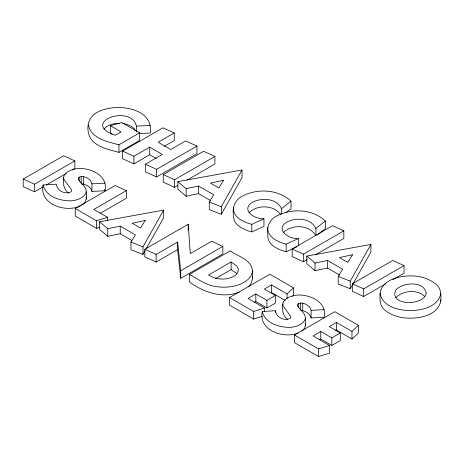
<?xml version="1.0" encoding="UTF-8"?>
<svg xmlns="http://www.w3.org/2000/svg" width="464" height="464" viewBox="0 0 464 464"><rect width="100%" height="100%" fill="white"/><g stroke="black" fill="none" stroke-linecap="round" stroke-linejoin="round"><path stroke-width="0.7" d="M112.137 134.316L110.351 133.284L110.351 125.692L121.852 122.548L139.652 132.82L139.652 140.418L118.952 152.366C107.718 149.385 90.909 146.119 88.34 132.524C86.275 121.51 91.541 113.831 101.865 110.246C118.952 103.733 153.665 108.158 150.353 133.046L139.316 133.609M189.422 274.392L230.161 250.873C237.69 256.482 251.366 259.295 252.416 270.541C252.445 275.807 248.397 279.809 244.122 282.28C235.938 286.932 226.212 287.935 217.001 286.735C206.735 285.534 198.169 279.345 189.422 274.392L189.422 281.984C203.673 292.297 222.117 298.833 239.331 292.175M252.416 270.541C252.544 276.161 253.234 282.947 248.228 286.851M380.103 293.242C382.916 277.849 403.019 275.007 416.028 276.132C423.064 276.944 429.925 279.432 435.522 283.829C441.194 287.773 441.258 294.953 440.8 301.148C437.384 316.355 417.617 319.157 404.486 317.915C397.509 317.063 390.63 314.708 385.074 310.317C379.645 306.339 379.72 299.28 380.103 293.242C382.075 306.745 398.976 310.433 410.483 310.642C421.973 310.474 438.329 306.721 440.8 293.555M68.411 193.012C63.052 188.703 62.507 181.465 64.183 175.23C67.355 170.619 73.277 168.937 78.596 168.502C90.915 167.916 108.361 175.647 104.992 190.727L91.924 191.423L90.596 188.245L87.447 185.623L83.578 184.156L81.774 184.098M287.576 319.539C282.211 315.23 281.665 307.997 283.342 301.762C286.514 297.146 292.436 295.464 297.755 295.034C310.08 294.449 327.52 302.18 324.156 317.254L311.089 317.956L309.755 314.778L306.611 312.156L302.737 310.689L300.933 310.631M281.561 214.13L281.561 208.609C276.561 198.227 261.795 197.403 252.526 202.188C240.091 209.861 254.951 219.536 263.952 218.776L263.952 226.368L251.79 231.925C243.791 229.813 232.725 225.057 233.467 215.128C231.977 207.524 235.19 199.584 242.307 196.144C257.404 188.175 278.203 189.26 291.003 201.132L291.003 208.725L286.561 212.245M297.024 246.79L286.143 251.755C278.145 249.649 267.078 244.888 267.827 234.964C266.336 227.354 269.549 219.42 276.666 215.98C291.757 208.011 312.556 209.096 325.357 220.968L325.357 228.561L317.028 235.155M91.924 191.423L91.924 183.831L90.596 180.653C87.725 177.776 83.201 175.241 79.158 177.161L78.422 177.938L78.387 179.017C80.62 183.959 88.537 187.804 85.533 193.981C82.192 198.528 76.415 200.518 70.951 200.819C60.152 201.005 45.901 196.806 43.082 184.991L56.341 184.191C56.776 190.774 65.163 194.654 70.801 191.98L71.595 191.168L71.676 190.054L64.032 179.614L63.614 177.347M86.316 191.736C86.89 196.777 86.814 202.936 81.415 205.308M311.089 317.956L311.089 310.364L309.755 307.185C306.884 304.309 302.36 301.774 298.317 303.688L297.581 304.471L297.546 305.55C299.785 310.491 307.696 314.337 304.691 320.508C301.351 325.061 295.574 327.05 290.116 327.352C279.311 327.538 265.066 323.338 262.247 311.518L275.5 310.718C275.941 317.306 284.322 321.181 289.959 318.507L290.754 317.695L290.841 316.587L283.191 306.141L282.779 303.879M305.474 318.269C305.608 322.724 306.443 328.535 301.722 331.035M99.54 221.757L107.77 228.74L120.234 226.159L135.418 234.923L130.941 242.121L130.941 249.713L142.982 254.429L142.982 246.836L163.67 210.093L99.54 221.757L99.54 229.349L107.77 236.338L120.234 233.752L131.776 240.416M142.982 254.429L145.081 250.693M146.137 248.826L163.67 217.686L163.67 210.093M177.886 181.644L186.116 188.633L198.58 186.047L213.765 194.816L209.287 202.008L209.287 209.6L221.322 214.316L221.322 206.724L242.017 169.981L177.886 181.644L177.886 189.237L186.116 196.226L198.58 193.639L210.726 200.651M221.322 214.316L242.017 177.573L242.017 169.981M306.803 256.076L315.027 263.059L327.491 260.472L342.676 269.242L338.198 276.44L338.198 284.032L350.239 288.747L350.239 281.155L370.933 244.406L306.803 256.076L306.803 263.668L315.027 270.651L327.491 268.07L339.642 275.082M350.239 288.747L370.933 251.998L370.933 244.406M103.919 129.143C107.538 124.671 113.697 123.412 119.184 123.337M248.988 212.825C256.998 204.444 273.824 204.844 280.587 214.455M283.347 232.661C291.595 224.019 309.552 224.622 315.59 235.457M287.042 298.746L287.042 293.915L293.521 287.866L269.862 274.207L229.483 297.523L229.483 305.115L253.622 319.052L262.578 316.268M292.523 296.386L293.521 295.458L293.521 287.866M335.223 330.704L336.417 330.014L351.967 338.993L351.967 331.4L358.452 325.351L334.793 311.692L294.408 335.008L294.408 342.6L318.553 356.538L329.573 353.11L329.573 345.518L312.991 335.948L320.763 331.458L331.835 337.856L340.315 332.961L340.315 340.553L331.835 345.448L320.763 339.051L319.568 339.741M351.967 338.993L358.452 332.943L358.452 325.351M395.815 297.557C403.204 290.452 417.235 288.968 424.821 296.577M281.561 208.609L291.003 201.132M315.914 235.347L315.914 228.445L325.357 220.968M180.745 278.33L180.745 270.738L222.848 246.361L222.848 253.959L180.745 278.33L177.596 249.626L177.596 242.034L156.13 254.423L144.82 249.29L144.82 256.882L156.13 262.015L177.596 249.626M43.204 186.783L34.51 191.8L23.2 186.667L23.2 179.075L63.556 155.776L74.866 160.909L74.866 168.502L72.384 169.934M23.2 179.075L34.51 184.208L74.866 160.909M46.307 184.991L66.172 173.519M88.34 124.932C90.909 138.527 107.718 141.787 118.952 144.774L139.652 132.82M156.287 158.549L149.698 154.744L133.922 163.85L122.606 158.717L122.606 151.125L162.963 127.826L174.273 132.959L174.273 140.551L164.366 146.27M122.606 151.125L133.922 156.258L149.698 147.146L162.278 154.413L145.296 164.221L145.296 171.813L156.606 176.946L196.962 153.648L196.962 146.056L185.646 140.923L170.758 149.518L158.172 142.257L174.273 132.959M99.702 227.308L96.431 228.294L75.249 216.067L75.249 208.475L115.043 185.501L126.353 190.634L126.353 198.232L100.085 213.394M145.296 164.221L156.606 169.354L196.962 146.056M126.353 190.634L93.832 209.415L107.567 217.343L107.567 220.794M177.671 185.525L174.568 187.317L163.253 182.184L163.253 174.592L203.609 151.293L214.919 156.426L214.919 164.018L186.986 180.148M163.253 174.592L174.568 179.725L214.919 156.426M144.82 249.29L188.193 224.245L190.298 253.559L211.596 241.263L222.848 246.361M231.136 261.98L208.539 275.024L212.843 277.281A16.721 9.651 0 0 0 225.144 278.968C230.48 278.255 238.96 275.622 238.334 268.934L236.594 265.831L231.136 261.98L231.136 269.572L215.441 278.632M307.209 259.596L303.485 261.748L292.169 256.609L292.169 249.017L332.526 225.719L343.836 230.857L343.836 238.45L315.276 254.933M292.169 249.017L303.485 254.15L343.836 230.857M254.637 302.255L255.832 301.565L266.904 307.963L275.384 303.067L275.384 295.475L266.904 300.365L255.832 293.973L248.06 298.456L264.642 308.032L264.642 311.483M287.042 293.915L271.486 284.937L264.312 289.078L275.384 295.475M385.416 283.956L363.683 296.502L352.373 291.369L352.373 283.777L392.73 260.478L404.04 265.611L404.04 273.203L392.863 279.659M352.373 283.777L363.683 288.91L404.04 265.611M351.967 331.4L336.417 322.422L329.237 326.563L340.315 332.961M80.249 205.987C65.987 212.819 39.063 204.636 43.082 184.991M298.219 333.071C283.951 338.819 258.251 330.739 262.247 311.518M233.467 207.536C232.725 217.459 243.791 222.221 251.79 224.332L263.952 218.776M267.827 227.366C267.078 237.295 278.145 242.057 286.143 244.163L298.306 238.612L298.306 245.514M229.483 297.523L253.622 311.46L264.642 308.032M294.408 335.008L318.553 348.945L329.573 345.518M75.249 208.475L96.431 220.702L107.567 217.343M91.924 183.831L104.992 183.135M311.089 310.364L324.156 309.662M110.351 125.692L121.069 131.886L115.211 135.268C82.899 124.213 121.91 106.36 134.525 121.388L136.555 126.156L150.353 125.454M298.306 238.612C289.304 239.366 274.45 229.697 286.88 222.018C296.148 217.233 310.915 218.063 315.914 228.445M122.531 123.511C127.02 123.963 131.329 125.738 134.525 128.98L135.291 130.773M209.287 202.008L221.322 206.724M338.198 276.44L350.239 281.155M130.941 242.121L142.982 246.836M285.174 300.428L271.486 292.529L271.486 284.937M231.136 269.572L236.594 273.424M104.533 189.544L104.992 190.727M252.184 276.805L252.416 278.133M440.591 299.779L440.8 301.148M305.208 323.507L305.474 325.861M86.049 196.98L86.316 199.329M177.596 242.034L180.745 270.738M363.683 288.91L363.683 296.502M336.417 322.422L336.417 330.014M331.835 337.856L331.835 345.448M327.491 260.472L327.491 268.07M320.763 331.458L320.763 339.051M318.553 348.945L318.553 356.538M315.027 263.059L315.027 270.651M303.485 254.15L303.485 261.748M302.737 303.096L302.737 310.689M300.33 303.015L300.33 309.917M298.317 303.688L298.317 307.139M286.143 244.163L286.143 251.755M275.5 310.718L275.5 312.098M266.904 300.365L266.904 307.963M255.832 293.973L255.832 301.565M253.622 311.46L253.622 319.052M251.79 224.332L251.79 231.925M198.58 186.047L198.58 193.639M188.193 224.245L188.193 230.463M186.116 188.633L186.116 196.226M174.568 179.725L174.568 187.317M156.606 169.354L156.606 176.946M156.13 254.423L156.13 262.015M149.698 147.146L149.698 154.744M136.555 126.156L136.555 131.677M133.922 156.258L133.922 163.85M120.234 226.159L120.234 233.752M118.952 144.774L118.952 152.366M107.77 228.74L107.77 236.338M96.431 220.702L96.431 228.294M83.578 176.564L83.578 184.156M81.171 176.488L81.171 183.39M79.158 177.161L79.158 181.302M34.51 184.208L34.51 191.8M426.155 293.213C424.369 306.089 388.374 306.136 395.815 289.965C402.619 282.553 423.997 280.244 426.155 293.213M145.273 220.423L140.505 228.073L132.147 223.248L145.273 220.423M223.619 180.31L218.851 187.961L210.488 183.135L223.619 180.31M352.536 254.742L347.768 262.392L339.404 257.561L352.536 254.742"/></g></svg>
